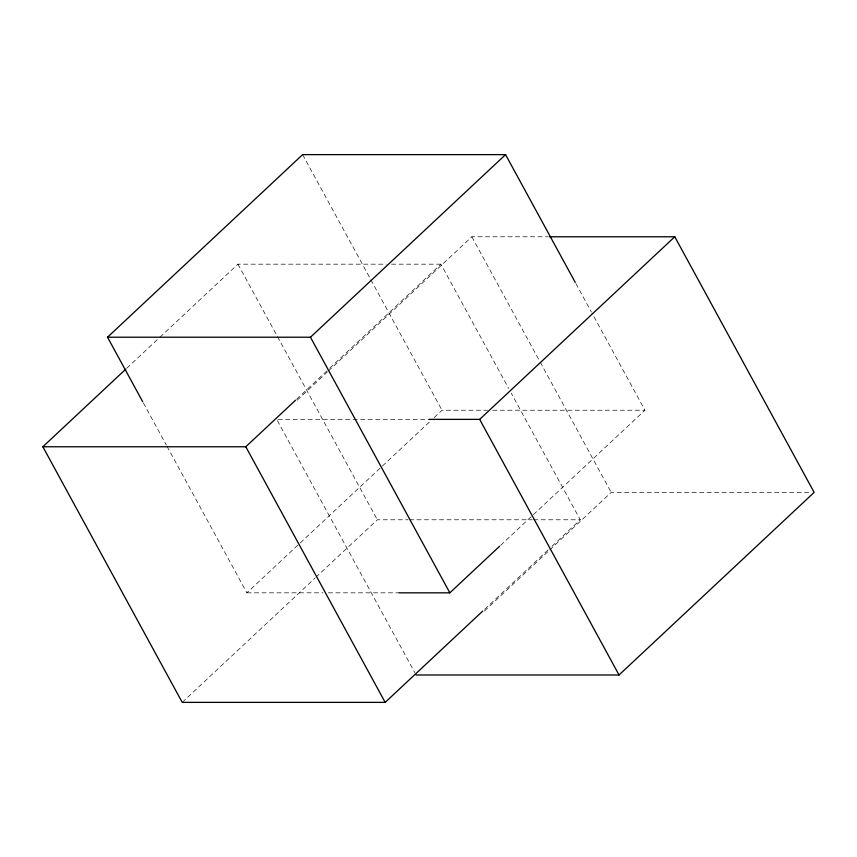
<?xml version="1.0" encoding="UTF-8"?>
<svg xmlns="http://www.w3.org/2000/svg" width="857" height="857" viewBox="0 0 857 857"><rect width="100%" height="100%" fill="white"/><g stroke="black" fill="none" stroke-linecap="round" stroke-linejoin="round"><path stroke-width="0.64" stroke-dasharray="4.29 3.21" d="M126.75 368.253L158.941 338.119M159.916 337.208L237.957 264.17L386.164 264.17M296.522 399.287L328.713 369.163M329.688 368.253L440.905 264.17L508.672 388.457M297.208 400.198L327.449 371.895M328.424 370.985L471.832 236.778L547.934 236.778M166.976 446.261L246.891 592.83L430.3 421.194M434.199 417.541L441.998 410.235L487.397 410.235M182.22 702.376L314.894 578.218M315.869 577.307L377.337 519.781L408.039 519.781M500.574 545.352L644.946 410.235L591.887 312.912M484.676 609.252L548.084 549.915M551.983 546.263L580.275 519.781L511.233 393.149M484.387 611.073L548.769 550.826M549.744 549.905L611.202 492.389L811.483 492.389M391.499 264.17L440.905 264.17M492.743 410.235L644.946 410.235M278.054 419.373L428.928 419.373M409.378 519.781L532.208 519.781M533.547 519.781L580.275 519.781M246.891 592.83L323.003 592.83M328.338 592.83L399.105 592.83M575.904 283.603L591.244 311.744M471.832 236.778L539.599 361.065M540.242 362.243L611.202 492.389M302.628 154.624L441.998 410.235M237.957 264.17L377.337 519.781M277.357 420.541L414.82 672.638M143.323 402.876L166.344 445.094"/><path stroke-width="1.29" d="M142.68 401.708L107.521 337.219L302.628 154.624L505.576 154.624L575.261 282.424M482.727 611.084L385.168 702.376L182.22 702.376L42.85 446.765L125.775 369.163M107.521 337.219L310.47 337.219L505.576 154.624M42.85 446.765L245.798 446.765L295.547 400.208M428.928 419.373L479.663 419.373L674.78 236.778L814.15 492.389L619.043 674.984L416.095 674.984M399.105 592.83L449.839 592.83L499.588 546.263M549.273 236.778L674.78 236.778M479.663 419.373L619.043 674.984M310.47 337.219L449.839 592.83M245.798 446.765L385.168 702.376"/></g></svg>
